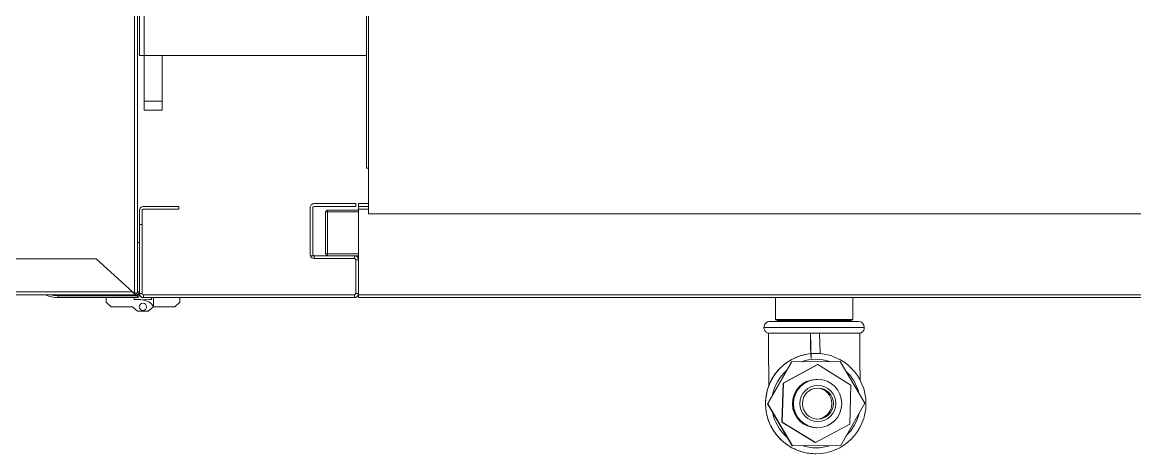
# Model space of a CAD drawing. Header units: millimetres. Extents: x 7703 to 14147, y -5820 to 95.
# Drawn here: x 12641.9 to 12702.8, y -3994.4 to -3970.8 of the extents above; entities that cross this region are included whole.
import ezdxf

# ---------------------------------------------------------------- set-up
doc = ezdxf.new("R2010")
doc.units = ezdxf.units.MM

# ---------------------------------------------------------------- blocks, each defined once
blk = doc.blocks.new('FD-100 SAG')
at = {"color": 1, "linetype": 'Continuous', "lineweight": 15}
for p, q in [((3874.28, 3159.46), (3874.28, 1529.46)), ((3875.79, 3159.46), (3875.79, 1529.46)), ((3920.2, 2367.9), (3920.2, 1534.9)), ((3816.41, 1806.91), (3793.32, 1793.78)), ((3839.32, 1793.49), (3816.41, 1806.91)), ((3857.99, 1806.66), (3857.9, 1806.66)), ((3857.99, 1751.66), (3857.99, 1806.66)), ((3805, 1798.67), (3794.89, 1779.85)), ((3826.35, 1799.32), (3805, 1798.67)), ((3837.59, 1781.16), (3826.35, 1799.32)), ((3861.24, 1803.41), (3861.24, 1754.91)), ((3861.34, 1800.41), (3861.24, 1800.41)), ((3861.84, 1798.53), (3861.34, 1800.41)), ((3861.34, 1778.95), (3861.34, 1800.41)), ((3862.34, 1800.41), (3861.84, 1798.53)), ((3861.84, 1778.97), (3861.84, 1798.53)), ((3874.28, 1800.41), (3862.34, 1800.41)), ((3862.34, 1778.95), (3862.34, 1800.41)), ((3793.32, 1793.78), (3793.15, 1767.23)), ((3839.15, 1766.93), (3839.32, 1793.49)), ((3839.15, 1766.74), (3839.32, 1793.29)), ((3839.32, 1793.49), (3839.32, 1793.29)), ((3802.99, 1780.7), (3802.99, 1780.51)), ((3827.48, 1762.35), (3837.59, 1781.16)), ((3827.48, 1762.2), (3837.59, 1781.01)), ((3829.48, 1780.56), (3829.49, 1781.03)), ((3829.48, 1780.43), (3829.49, 1780.97)), ((3829.48, 1780.29), (3829.49, 1780.7)), ((3829.48, 1780.1), (3829.49, 1780.51)), ((3829.49, 1780.51), (3829.49, 1780.7)), ((3837.59, 1781.16), (3837.59, 1781.01)), ((3843.63, 1782.42), (3854.74, 1782.18)), ((3854.74, 1782.18), (3854.74, 1777.19)), ((3788.74, 1780.05), (3788.74, 1780.05)), ((3794.89, 1779.85), (3806.13, 1761.69)), ((3794.89, 1779.85), (3794.89, 1779.7)), ((3794.89, 1779.7), (3806.13, 1761.54)), ((3840.95, 1777.48), (3854.74, 1777.19)), ((3843.74, 1780.05), (3843.74, 1780.05)), ((3861.34, 1757.91), (3861.34, 1778.95)), ((3861.84, 1759.78), (3861.84, 1778.97)), ((3862.34, 1757.91), (3862.34, 1778.95)), ((3793.15, 1767.23), (3816.07, 1753.81)), ((3793.15, 1767.23), (3793.15, 1767.04)), ((3793.15, 1767.04), (3816.07, 1753.61)), ((3806.13, 1761.69), (3827.48, 1762.35)), ((3806.13, 1761.54), (3827.48, 1762.2)), ((3816.07, 1753.81), (3839.15, 1766.93)), ((3816.07, 1753.61), (3839.15, 1766.74)), ((3827.48, 1762.35), (3827.48, 1762.2)), ((3839.15, 1766.93), (3839.15, 1766.74)), ((3806.13, 1761.69), (3806.13, 1761.54)), ((3861.24, 1757.91), (3861.34, 1757.91)), ((3861.34, 1757.91), (3861.84, 1759.78)), ((3861.84, 1759.78), (3862.34, 1757.91)), ((3862.34, 1757.91), (3874.28, 1757.91)), ((3816.07, 1753.81), (3816.07, 1753.61)), ((3857.9, 1751.66), (3857.99, 1751.66)), ((3920.2, 1534.9), (3945.2, 1534.9)), ((3922.77, 1534.9), (3922.77, 1529.46)), ((3924.28, 1534.9), (3924.28, 1529.46)), ((3925.78, 1534.9), (3925.78, 1529.46)), ((3945.2, 1534.9), (3945.2, 1534.89)), ((3945.2, 1533.88), (3945.2, 1534.89)), ((4076.93, 1534.89), (3945.2, 1534.89)), ((4076.89, 1533.88), (3945.2, 1533.88)), ((4007.01, 1533.88), (4007.01, 1411.96)), ((3875.79, 1529.46), (3874.28, 1529.46)), ((3875.78, 1527.22), (3874.28, 1527.22)), ((3874.28, 1411.7), (3874.28, 1527.22)), ((3875.78, 1411.7), (3875.78, 1527.22)), ((3922.77, 1529.46), (3875.79, 1529.46)), ((3876.51, 1529.46), (3876.51, 1527.96)), ((3876.51, 1529.46), (3895.04, 1529.46)), ((3876.51, 1527.96), (3895.04, 1527.96)), ((3895.04, 1527.96), (3895.04, 1529.46)), ((3897.28, 1527.22), (3895.78, 1527.22)), ((3895.78, 1527.22), (3895.78, 1505.2)), ((3897.28, 1527.22), (3897.28, 1529.46)), ((3897.28, 1527.22), (3897.28, 1505.2)), ((3898.28, 1512.47), (3898.28, 1529.46)), ((3921.28, 1529.46), (3921.28, 1512.47)), ((3922.28, 1529.46), (3922.28, 1512.47)), ((3924.28, 1529.46), (3922.77, 1529.46)), ((3924.27, 1529.46), (3925.78, 1529.46)), ((3925.78, 1527.96), (3924.28, 1527.96)), ((3924.28, 1505.2), (3924.28, 1527.96)), ((3925.78, 1505.2), (3925.78, 1527.96)), ((3897.28, 1512.47), (3898.28, 1512.47)), ((3898.29, 1512.46), (3898.29, 1511.46)), ((3921.27, 1512.46), (3898.29, 1512.46)), ((3921.27, 1511.46), (3921.27, 1512.46)), ((3921.28, 1512.47), (3922.28, 1512.47)), ((3921.27, 1511.46), (3898.29, 1511.46)), ((3895.78, 1505.2), (3897.28, 1505.2)), ((3897.28, 1505.2), (3897.28, 1503.09)), ((3898.01, 1504.46), (3923.54, 1504.46)), ((3898.01, 1502.96), (3923.54, 1502.96)), ((3869.28, 1428.8), (3871.78, 1431.6)), ((3869.28, 1417.1), (3869.28, 1428.8)), ((3871.78, 1431.6), (3874.28, 1431.6)), ((3922.78, 1430.96), (3924.28, 1430.96)), ((3922.78, 1430.96), (3922.78, 1411.7)), ((3924.28, 1411.7), (3924.28, 1430.96)), ((3977.01, 1421.96), (3977.01, 1411.96)), ((3977.01, 1421.96), (3982.01, 1421.96)), ((3982.01, 1421.96), (3982.01, 1411.96)), ((3982.01, 1421.96), (4007.01, 1421.96)), ((3869.28, 1417.1), (3866.78, 1414.3)), ((3874.28, 1417.1), (3869.28, 1417.1)), ((3874.28, 1416.1), (3873.28, 1416.1)), ((3866.78, 1414.3), (3866.78, 1408.42)), ((3866.78, 1408.42), (3869.28, 1405.62)), ((3874.28, 1411.7), (3875.78, 1411.7)), ((3875.28, 1408.45), (3874.28, 1408.45)), ((3874.28, 1408.45), (3874.28, 1364.96)), ((3875.28, 1408.45), (3875.28, 1364.96)), ((3875.29, 1409.46), (3875.29, 1408.46)), ((3876.51, 1409.46), (3875.29, 1409.46)), ((3875.6, 1408.46), (3875.29, 1408.46)), ((3875.78, 1407.72), (3875.78, 1408.45)), ((3876.51, 1410.96), (3876.51, 1409.46)), ((3914.28, 1410.96), (3876.51, 1410.96)), ((3914.28, 1409.46), (3876.51, 1409.46)), ((3876.79, 1409.46), (3876.79, 1409.3)), ((3877.51, 1409.46), (3877.51, 1408.46)), ((3904.57, 1408.46), (3877.51, 1408.46)), ((3904.57, 1409.46), (3904.57, 1408.46)), ((3904.57, 1408.46), (4383.76, 1408.46)), ((3914.28, 1410.96), (3914.28, 1409.46)), ((3922.04, 1410.96), (3914.28, 1410.96)), ((3914.28, 1409.46), (3922.04, 1409.46)), ((3977.01, 1411.96), (3982.01, 1411.96)), ((3982.01, 1411.96), (4007.01, 1411.96)), ((4007.01, 1411.96), (4007.01, 1409.46)), ((4007.01, 1411.96), (4243.28, 1411.96)), ((4007.01, 1409.46), (4243.28, 1409.46)), ((3869.28, 1405.62), (3869.28, 1393.92)), ((3874.28, 1406.62), (3873.28, 1406.62)), ((3876.78, 1407.72), (3875.78, 1407.72)), ((3875.78, 1407.72), (3875.78, 1008.72)), ((3876.78, 1408.14), (3876.78, 1406.72)), ((3876.78, 1406.66), (3876.78, 1406.72)), ((3876.78, 1406.72), (4383.76, 1406.72)), ((3877.51, 1405.59), (3877.51, 1007.72)), ((3877.51, 1405.59), (3895.57, 1385.72)), ((3869.28, 1393.92), (3871.78, 1391.12)), ((3871.78, 1391.12), (3874.28, 1391.12)), ((3895.57, 1385.72), (3895.57, 1007.72)), ((3874.28, 1364.96), (3875.28, 1364.96))]:
    blk.add_line(p, q, dxfattribs=at)
at = {"color": 1, "linetype": 'Continuous', "lineweight": 15, "flags": 128}
blk.add_lwpolyline([(3875.28, 1364.96), (3875.48, 1362.38), (3875.78, 1360.93)], dxfattribs=at)
at = {"color": 1, "linetype": 'Continuous', "lineweight": 15}
for centre, radius in [((3816.23, 1780.05), 27.5), ((3816.24, 1781.09), 13.25), ((3816.24, 1781.22), 9.87), ((3816.24, 1781.22), 8.5), ((3869.28, 1411.36), 2)]:
    blk.add_circle(centre, radius, dxfattribs=at)
for centre, radius, start, end in [((3857.99, 1803.41), 3.25, 0, 90), ((3816.24, 1780.11), 24.25, 102.75367, 136.50067), ((3816.24, 1780.11), 24.25, 42.75411, 76.52296), ((3816.23, 1780.12), 24.24, 161.16394, 180.0001), ((3816.24, 1780.4), 8.5, 2.79192, 178.21292), ((3816.25, 1780.12), 24.24, 341.15043, 18.11493), ((3816.24, 1780.97), 13.25, 179.74729, 358.21291), ((3816.24, 1780.84), 13.25, 179.46318, 358.21297), ((3816.24, 1780.7), 13.25, 180.01042, 358.21293), ((3816.24, 1780.51), 13.25, 180.01024, 358.21311), ((3816.23, 1780.12), 24.24, 179.99972, 198.1023), ((3852.62, 2000.22), 223.05, 267.00179, 270.54347), ((3816.24, 1780.13), 24.25, 220.8843, 258.39274), ((3816.24, 1780.13), 24.25, 280.87067, 318.38388), ((3857.99, 1754.91), 3.25, 270, 0), ((3876.51, 1527.22), 2.24, 90, 180), ((3876.51, 1527.22), 0.737, 90, 180), ((3895.04, 1527.22), 2.24, 0, 90), ((3895.04, 1527.22), 0.737, 0, 90), ((3898.29, 1512.47), 1.01, 180, 270), ((3898.29, 1512.47), 0.01, 180, 270), ((3921.27, 1512.47), 0.01, 270, 0), ((3921.27, 1512.47), 1.01, 270, 0), ((3898.01, 1505.2), 2.24, 180, 250.77133), ((3898.01, 1505.2), 0.737, 180, 270), ((3898.01, 1505.2), 2.24, 250.77133, 270), ((3923.54, 1505.2), 0.737, 270, 0), ((3923.54, 1505.2), 2.24, 270, 0), ((3876.51, 1411.7), 2.24, 180, 270), ((3875.29, 1408.45), 1.01, 90, 180), ((3875.29, 1408.45), 0.01, 90, 180), ((3876.51, 1411.7), 0.737, 180, 270), ((3876.79, 1408.45), 1.01, 90, 180), ((3877.51, 1407.72), 1.74, 90, 180), ((3877.51, 1407.72), 0.737, 90, 145.25739), ((3922.04, 1411.7), 0.737, 270, 0), ((3922.04, 1411.7), 2.24, 270, 0), ((3891.78, 1364.96), 17.5, 180, 203.89551)]:
    blk.add_arc(centre, radius, start, end, dxfattribs=at)
for points, knots in [([(3857.9, 1806.62), (3857.7, 1806.62), (3857.2, 1806.63), (3856.46, 1806.36), (3855.79, 1805.92), (3855.31, 1805.41), (3855, 1804.9), (3854.81, 1804.46), (3854.75, 1804.2), (3854.73, 1804.1)], [0, 0, 0, 0, 0.134328, 0.341585, 0.519553, 0.67596, 0.812541, 0.928606, 1, 1, 1, 1]), ([(3857.9, 1806.56), (3857.9, 1806.58), (3857.91, 1806.62), (3857.91, 1805.84), (3857.92, 1804.29), (3857.93, 1802.01), (3857.94, 1799.07), (3857.95, 1795.59), (3857.95, 1791.61), (3857.95, 1787.56), (3857.95, 1783.56), (3857.95, 1779.79), (3857.95, 1776.02), (3857.95, 1772.07), (3857.95, 1767.94), (3857.95, 1763.88), (3857.94, 1760.22), (3857.93, 1757.12), (3857.93, 1754.62), (3857.91, 1752.86), (3857.9, 1751.81), (3857.9, 1751.74), (3857.9, 1751.71)], [0, 0, 0, 0, 0.028766, 0.083201, 0.136101, 0.190537, 0.243437, 0.297873, 0.350774, 0.405209, 0.448798, 0.493232, 0.536019, 0.579603, 0.632503, 0.686938, 0.739839, 0.794274, 0.847174, 0.901609, 0.95451, 1, 1, 1, 1]), ([(3854.74, 1804.16), (3854.24, 1804.15), (3852.44, 1804.15), (3849.42, 1804.16), (3845.36, 1804.17), (3841.37, 1804.2), (3837.36, 1804.25), (3833.9, 1804.31), (3830.98, 1804.35), (3829.43, 1804.39), (3828.9, 1804.4)], [0, 0, 0, 0, 0.051005, 0.184145, 0.307013, 0.47075, 0.609967, 0.771766, 0.922805, 1, 1, 1, 1]), ([(3854.74, 1754.23), (3854.74, 1754.22), (3854.74, 1754.15), (3854.74, 1754.78), (3854.74, 1756.08), (3854.74, 1758.08), (3854.74, 1760.64), (3854.74, 1763.76), (3854.74, 1767.31), (3854.74, 1771.21), (3854.74, 1775.31), (3854.74, 1779.57), (3854.74, 1783.77), (3854.74, 1787.85), (3854.74, 1791.65), (3854.74, 1795.15), (3854.74, 1798.19), (3854.74, 1800.7), (3854.74, 1802.57), (3854.74, 1803.72), (3854.74, 1804.23), (3854.74, 1804.12), (3854.74, 1804.1)], [0, 0, 0, 0, 0.021881, 0.074269, 0.128175, 0.180639, 0.234577, 0.287813, 0.342604, 0.395623, 0.450158, 0.503578, 0.558596, 0.611267, 0.665431, 0.718748, 0.773598, 0.827063, 0.882135, 0.934736, 0.98884, 1, 1, 1, 1]), ([(3788.74, 1780.05), (3788.79, 1778.8), (3788.89, 1776.32), (3789.73, 1772.36), (3791.24, 1768.28), (3793.57, 1764.25), (3796.55, 1760.68), (3800.08, 1757.64), (3804.07, 1755.25), (3808.41, 1753.55), (3812.97, 1752.62), (3817.62, 1752.46), (3822.23, 1753.09), (3826.68, 1754.47), (3830.82, 1756.59), (3834.56, 1759.37), (3837.77, 1762.74), (3840.36, 1766.6), (3842.32, 1770.83), (3843, 1773.85), (3843.33, 1775.36)], [0, 0, 0, 0, 0.045693, 0.091391, 0.148179, 0.204967, 0.261755, 0.318544, 0.375332, 0.43212, 0.488907, 0.545695, 0.602483, 0.659271, 0.71606, 0.772848, 0.829636, 0.886424, 0.943212, 1, 1, 1, 1]), ([(3826.13, 1754.44), (3826.42, 1754.43), (3827.72, 1754.4), (3829.92, 1754.36), (3832.58, 1754.31), (3835.24, 1754.27), (3838.41, 1754.24), (3842.24, 1754.2), (3846.58, 1754.17), (3850.83, 1754.15), (3853.65, 1754.15), (3854.74, 1754.15)], [0, 0, 0, 0, 0.040883, 0.18361, 0.262125, 0.351514, 0.478173, 0.597615, 0.738134, 0.899572, 1, 1, 1, 1]), ([(3854.72, 1754.23), (3854.73, 1754.21), (3854.76, 1754.03), (3854.91, 1753.59), (3855.26, 1752.94), (3855.87, 1752.31), (3856.67, 1751.86), (3857.37, 1751.64), (3857.79, 1751.68), (3857.9, 1751.69)], [0, 0, 0, 0, 0.021229, 0.127683, 0.311341, 0.517738, 0.714176, 0.927927, 1, 1, 1, 1]), ([(3873.28, 1406.62), (3873.29, 1408.06), (3873.3, 1410.63), (3872.49, 1413.84), (3871.11, 1416.05), (3869.87, 1416.76), (3869.28, 1417.1)], [0, 0, 0, 0, 0.362283, 0.645452, 0.828877, 1, 1, 1, 1]), ([(3873.28, 1416.1), (3873.37, 1414.64), (3873.46, 1413.03), (3873.02, 1411.51), (3872.97, 1411.36)], [0, 0, 0, 0, 0.903967, 1, 1, 1, 1]), ([(3875.88, 1408.21), (3875.87, 1408.22), (3875.79, 1408.3), (3875.78, 1408.38), (3875.78, 1408.45)], [0, 0, 0, 0, 0.090797, 1, 1, 1, 1]), ([(3877.51, 1405.59), (3877.27, 1405.78), (3876.77, 1406.17), (3876.16, 1406.76), (3875.83, 1407.27), (3875.79, 1407.6), (3875.78, 1407.72)], [0, 0, 0, 0, 0.2728168, 0.5460393, 0.8192794, 1, 1, 1, 1]), ([(3877.51, 1405.59), (3877.34, 1405.91), (3876.99, 1406.56), (3876.79, 1407.27), (3876.78, 1407.66), (3876.78, 1407.72)], [0, 0, 0, 0, 0.453024, 0.908829, 1, 1, 1, 1])]:
    blk.add_open_spline(points, degree=3, knots=knots, dxfattribs=at)

msp = doc.modelspace()

# ---------------------------------------------------------------- block references
at = {"color": 1, "xscale": -0.1000000000021828, "yscale": 0.1000000000021828, "zscale": 0.1000000000021828, "rotation": 270}
msp.add_blockref('FD-100 SAG', (12507.35, -4373.298), dxfattribs=at)

doc.saveas('drawing.dxf')
